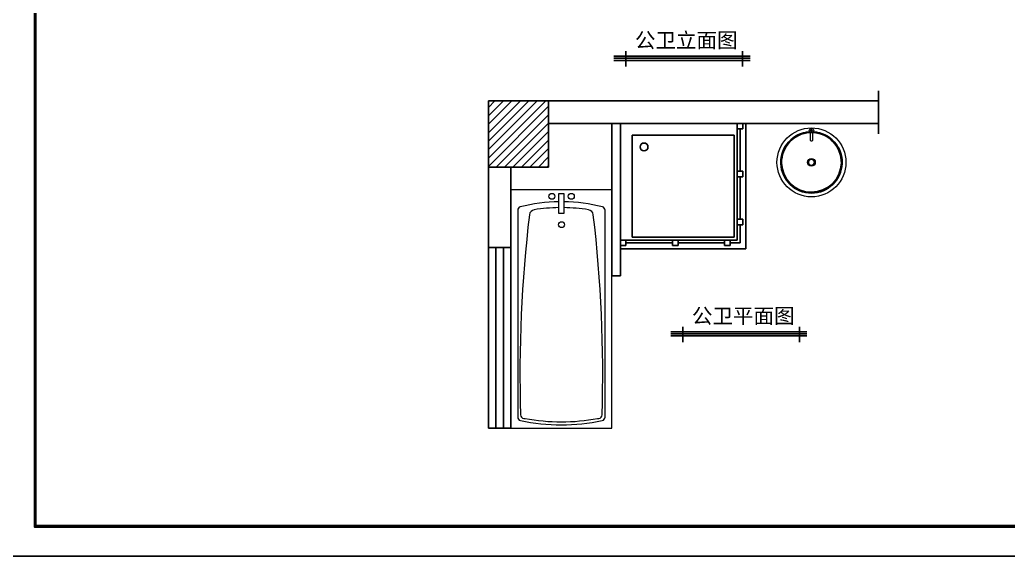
# Model space of a CAD drawing. Header units: millimetres. Extents: x 71641 to 191108, y -23091 to 29972.
# Drawn here: x 179277 to 187159, y -9624 to -5346 of the extents above; entities that cross this region are included whole.
import ezdxf

# ---------------------------------------------------------------- set-up
doc = ezdxf.new("R2010")
doc.units = ezdxf.units.MM
doc.layers.add('00', color=1, linetype='Continuous')
doc.layers.add('3', color=5, linetype='Continuous')
doc.layers.add('4', color=4, linetype='Continuous', lineweight=5)
doc.styles.get("Standard").update_dxf_attribs({"font": 'SimSun.ttf', "height": 150})

msp = doc.modelspace()

# ---------------------------------------------------------------- hatches: boundary and pattern name
h = msp.add_hatch()
h.set_pattern_fill('ANSI31', color=8, scale=15, angle=180, style=0)
h.set_pattern_definition([(225, (2995.623, 9123.145), (33.67596, -33.67596), [])])
h.paths.add_polyline_path([(183014.2, -6521.6), (183494.2, -6521.6), (183494.2, -5991.6), (183014.2, -5991.6)])

# ---------------------------------------------------------------- linework, layer by layer
at = {"color": 1}
msp.add_line((186124.2, -6254.5), (186124.2, -5911.6), dxfattribs=at)
for p, q in [((183494.2, -5991.6), (183014.2, -5991.6)), ((183014.2, -8601.6), (183014.2, -5991.6)), ((183494.2, -6521.6), (183494.2, -5991.6)), ((183494.2, -5991.6), (186124.2, -5991.6)), ((186124.2, -6171.6), (183494.2, -6171.6)), ((183494.2, -6521.6), (183014.2, -6521.6)), ((183194.2, -8601.6), (183194.2, -6521.6)), ((183194.2, -7161.6), (183014.2, -7161.6)), ((183194.2, -8601.6), (183014.2, -8601.6))]:
    msp.add_line(p, q)
at = {"color": 4, "linetype": 'Continuous'}
for p, q in [((184067.4, -6171.6), (184067.4, -7172)), ((184067.4, -6171.6), (185067.8, -6171.6)), ((185067.8, -6171.6), (185067.8, -7172)), ((184998.9, -6553.9), (185042.7, -6553.9)), ((184998.9, -6553.9), (184998.9, -6597.7)), ((184998.9, -6597.7), (185042.7, -6597.7)), ((185042.7, -6553.9), (185042.7, -6597.7)), ((184998.9, -6980), (184998.9, -6936.1)), ((184998.9, -6936.1), (185042.7, -6936.1)), ((185042.7, -6980), (184998.9, -6980)), ((185042.7, -6980), (185042.7, -6936.1)), ((185042.7, -6980), (185042.7, -6936.1)), ((184067.4, -7172), (185067.8, -7172))]:
    msp.add_line(p, q, dxfattribs=at)
at = {"color": 4}
for p, q in [((184067.4, -6606.7), (184067.4, -6171.6)), ((184067.4, -7103.1), (184111.3, -7103.1)), ((184067.4, -7146.9), (184111.3, -7146.9)), ((184067.4, -7146.9), (184111.3, -7146.9)), ((184111.3, -7103.1), (184111.3, -7146.9)), ((184482.4, -7103.1), (184526.2, -7103.1)), ((184482.4, -7103.1), (184482.4, -7146.9)), ((184482.4, -7146.9), (184526.2, -7146.9)), ((184526.2, -7103.1), (184526.2, -7146.9)), ((184941.2, -7103.1), (184897.3, -7103.1)), ((184897.3, -7103.1), (184897.3, -7146.9)), ((184941.2, -7146.9), (184897.3, -7146.9)), ((184941.2, -7146.9), (184897.3, -7146.9)), ((184941.2, -7103.1), (184941.2, -7146.9))]:
    msp.add_line(p, q, dxfattribs=at)
at = {"color": 8}
for p, q in [((184998.9, -6171.6), (184998.9, -7103.1)), ((184998.9, -6171.6), (184998.9, -6215.5)), ((184998.9, -6215.5), (185042.7, -6215.5)), ((185020.8, -6215.5), (185020.8, -6553.9)), ((185042.7, -6171.6), (185042.7, -6215.5)), ((185042.7, -6171.6), (185042.7, -6215.5)), ((184161.4, -6265.6), (184161.4, -7078)), ((184161.4, -6265.6), (184973.8, -6265.6)), ((184973.8, -6265.6), (184973.8, -7078)), ((185020.8, -6597.7), (185020.8, -6936.1)), ((185020.8, -6980), (185020.8, -7125)), ((184161.4, -7078), (184973.8, -7078)), ((184085.5, -7103.1), (184526.2, -7103.1)), ((184111.3, -7125), (184482.4, -7125)), ((184998.9, -7103.1), (184482.4, -7103.1)), ((184897.3, -7125), (184526.2, -7125)), ((185020.8, -7125), (184941.2, -7125))]:
    msp.add_line(p, q, dxfattribs=at)
at = {"color": 3}
for p, q in [((183074.2, -8601.6), (183074.2, -7161.6)), ((183134.2, -8601.6), (183134.2, -7161.6))]:
    msp.add_line(p, q, dxfattribs=at)
at = {"color": 3, "lineweight": -2}
msp.add_line((179393.7, -9390.9), (190875.2, -9390.9), dxfattribs=at)
for points in [[(179393.7, -1371.3), (190875.2, -1371.3), (190875.2, -9390.9), (179393.7, -9390.9)], [(179400.2, -1377.8), (190868.7, -1377.8), (190868.7, -9384.4), (179400.2, -9384.4)], [(179406.7, -1384.3), (190862.2, -1384.3), (190862.2, -9377.9), (179406.7, -9377.9)]]:
    msp.add_lwpolyline(points, close=True, dxfattribs=at)
at = {"color": 1}
msp.add_lwpolyline([(183997.4, -6171.6), (184067.4, -6171.6), (184067.4, -7387.1), (183997.4, -7387.1)], close=True, dxfattribs=at)
at = {"color": 8, "extrusion": (0, 0, -1)}
msp.add_ellipse((184255.4, -6359.6), major_axis=(-22.1, 22.1), ratio=1, start_param=0.785398, end_param=7.068583, dxfattribs=at)
at = {"layer": '00', "color": 8, "lineweight": -2}
for p, q in [((185100.1, -5634.9, -342.9), (184014.3, -5634.9, -342.9)), ((185100.1, -5669.1, -342.9), (184014.3, -5669.1, -342.9)), ((184111.2, -5596.6, -342.9), (184111.2, -5717.6, -342.9)), ((185041.3, -5596.6, -342.9), (185041.3, -5717.6, -342.9)), ((184565.7, -7794.7, -342.9), (184565.7, -7915.6, -342.9)), ((185495.7, -7794.7, -342.9), (185495.7, -7915.6, -342.9)), ((185554.5, -7833, -342.9), (184468.7, -7833, -342.9)), ((185554.5, -7867.1, -342.9), (184468.7, -7867.1, -342.9))]:
    msp.add_line(p, q, dxfattribs=at)
at = {"layer": '00', "color": 2, "lineweight": -2}
for p, q in [((185100.1, -5652, -342.9), (184014.3, -5652, -342.9)), ((185554.5, -7850.1, -342.9), (184468.7, -7850.1, -342.9))]:
    msp.add_line(p, q, dxfattribs=at)
at = {"layer": '00', "color": 8, "lineweight": -2}
msp.add_lwpolyline([(179161.1, -1138.7), (191107.8, -1138.7), (191107.8, -9623.5), (179161.1, -9623.5)], close=True, dxfattribs=at)
at = {"layer": '3'}
msp.add_circle((185590.2, -6482.8), 24.4, dxfattribs=at)
for centre, radius, start, end in [((185590.2, -6230), 6.11, 294.14774, 245.85226), ((185590.2, -6482.8), 244.4, 93.76377, 86.23623), ((185590.2, -6482.8), 238.3, 92.93953, 87.36642)]:
    msp.add_arc(centre, radius, start, end, dxfattribs=at)
at = {"layer": '4'}
for p, q in [((185587.7, -6239.4), (185587.7, -6230.6)), ((185592.7, -6239.4), (185592.7, -6230.6))]:
    msp.add_line(p, q, dxfattribs=at)
for points in [[(185580.2, -6245.4), (185580.2, -6304.9)], [(185600.2, -6304.9), (185600.2, -6245.4)]]:
    msp.add_lwpolyline(points, dxfattribs=at)
at = {"layer": '4', "color": 4, "linetype": 'Continuous'}
msp.add_lwpolyline([(183997.4, -6701.6), (183997.4, -6701.6), (183194.2, -6701.6), (183194.2, -8601.6), (183997.4, -8601.6), (183997.4, -7387.1)], dxfattribs=at)
msp.add_lwpolyline([(183576.9, -6729.9), (183614.7, -6729.9), (183614.7, -6890.2), (183576.9, -6890.2)], close=True, dxfattribs=at)
for points in [[(183576.9, -6796.2, 0.058546), (183268.5, -6837.1, 0.338961), (183247.6, -6864.5), (183247.6, -8513.7, 0.350972), (183269.7, -8541.3, 0.104828), (183921.9, -8541.3, 0.350972), (183944, -8513.7), (183944, -6864.5, 0.338961), (183923.1, -6837.1, 0.058546), (183614.7, -6796.2)], [(183576.9, -6843.5, 0.036163), (183379.4, -6860.8, 0.321531), (183341, -6900.2, 0.036446), (183270.1, -8496.7, 0.397441), (183297.9, -8524, -0.044394), (183306.2, -8524.9, 0.093101), (183885.4, -8524.9, -0.044394), (183893.7, -8524, 0.397441), (183921.4, -8496.7, 0.036446), (183850.6, -6900.2, 0.321531), (183812.1, -6860.8, 0.036163), (183614.7, -6843.5)]]:
    msp.add_lwpolyline(points, format="xyb", dxfattribs=at)
at = {"layer": '4'}
for centre, radius in [((185590.2, -6482.8), 275), ((185590.2, -6230), 18.3), ((185590.2, -6482.8), 30.6)]:
    msp.add_circle(centre, radius, dxfattribs=at)
at = {"layer": '4', "color": 4, "linetype": 'Continuous'}
for centre in [(183520.5, -6753.5), (183675.1, -6753.5), (183597.2, -6979.6)]:
    msp.add_circle(centre, 23.6, dxfattribs=at)
at = {"layer": '4'}
for centre, major_axis, ratio, start_param, end_param in [((185590.2, -6304.9), (-10, 0), 0.70695, 0, 3.141593), ((185590.2, -6230.6), (0, 2.59), 0.965926, 4.712389, 7.853982)]:
    msp.add_ellipse(centre, major_axis=major_axis, ratio=ratio, start_param=start_param, end_param=end_param, dxfattribs=at)
msp.add_ellipse((185590.2, -6239.4), major_axis=(2.5, 0), ratio=0.965926, dxfattribs=at)

# ---------------------------------------------------------------- texts
at = {"color": 8, "char_height": 120, "width": 4366.126, "attachment_point": 3}
for s, insert in [('{\\C2;公卫立面图}', (185001, -5448.9, -342.9)), ('{\\C2;公卫平面图}', (185455.5, -7647, -342.9))]:
    msp.add_mtext(s, dxfattribs=dict(at, insert=insert))

doc.saveas('drawing.dxf')
